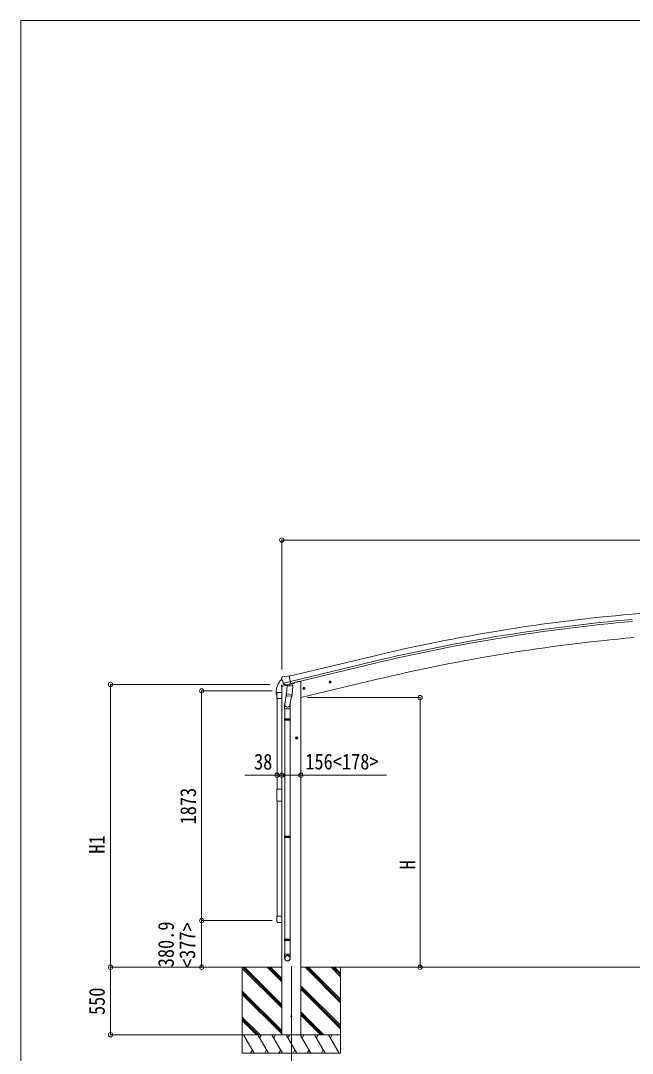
# Model space of a CAD drawing. Units: millimetres at full size. Extents: x -9783 to 9892, y -6828 to 6752.
# Drawn here: x -9783 to -4799, y -1671 to 6752 of the extents above; entities that cross this region are included whole.
import ezdxf
from ezdxf.enums import TextEntityAlignment as Align

# ---------------------------------------------------------------- set-up
doc = ezdxf.new("R2010")
doc.units = ezdxf.units.MM
doc.header["$LTSCALE"] = 35
doc.header["$PDMODE"] = 32
doc.header["$PDSIZE"] = 35
for name, color, linetype, lineweight in [('0-0_0', 7, 'Continuous', 9), ('0-1_本体', 4, 'Continuous', 9), ('0-2_部品', 7, 'Continuous', 9), ('0-8_PARTS2', 2, 'Continuous', 9), ('0-A_寸法', 6, 'Continuous', 9), ('1-0_FRAME', 7, 'Continuous', 9), ('1-1_GLASS', 4, 'Continuous', 9), ('1-2_GLASS_SEAL', 7, 'Continuous', 9), ('1-A', 6, 'Continuous', 9), ('F-0_240', 7, 'Continuous', 9)]:
    doc.layers.add(name, color=color, linetype=linetype, lineweight=lineweight)
doc.styles.add('ＭＳ ゴシック', font='')
doc.styles.get('ＭＳ ゴシック').set_extended_font_data('MS Gothic')

msp = doc.modelspace()

# ---------------------------------------------------------------- linework, layer by layer
at = {"layer": '0-0_0'}
for p, q in [((-7655.23, -968.88), (-8053.9, -968.88)), ((-7976.98, -968.88), (-7976.98, -1668.88)), ((-7654.73, -1300.64), (-7976.98, -978.39)), ((-7654.73, -1286.5), (-7972.34, -968.89)), ((-7654.73, -1272.36), (-7958.2, -968.89)), ((-7654.73, -1088.51), (-7774.36, -968.88)), ((-7654.73, -1074.37), (-7760.22, -968.88)), ((-7654.73, -1060.23), (-7746.08, -968.88)), ((-7499.23, -968.88), (-630.26, -968.88)), ((-7176.98, -1257.89), (-7465.99, -968.88)), ((-7176.98, -1243.75), (-7451.85, -968.88)), ((-7176.98, -1229.61), (-7437.71, -968.88)), ((-7176.98, -1045.76), (-7253.86, -968.88)), ((-7176.98, -1031.62), (-7239.72, -968.88)), ((-7225.57, -968.89), (-7225.58, -968.88)), ((-7176.98, -1017.47), (-7225.56, -968.89)), ((-7176.98, -968.88), (-7176.98, -1668.88)), ((-7654.73, -1484.49), (-7976.98, -1162.24)), ((-7654.73, -1498.63), (-7976.98, -1176.38)), ((-7176.98, -1441.74), (-7499.23, -1119.49)), ((-7176.98, -1455.88), (-7499.23, -1133.63)), ((-7176.98, -1470.02), (-7499.23, -1147.77)), ((-7654.73, -1512.77), (-7976.98, -1190.52)), ((-7311.97, -1518.88), (-7499.23, -1331.62)), ((-7326.11, -1518.88), (-7499.23, -1345.76)), ((-7832.47, -1518.88), (-7976.98, -1374.37)), ((-7846.61, -1518.88), (-7976.98, -1388.51)), ((-7860.76, -1518.88), (-7976.98, -1402.65)), ((-7340.26, -1518.88), (-7499.23, -1359.9)), ((-7976.98, -1518.88), (-7176.98, -1518.88)), ((-7880.09, -1668.88), (-7966.69, -1518.88)), ((-7764.62, -1668.88), (-7851.22, -1518.88)), ((-7821.22, -1518.88), (-7836.22, -1544.86)), ((-7649.15, -1668.88), (-7735.75, -1518.88)), ((-7720.75, -1544.86), (-7705.75, -1518.88)), ((-7533.68, -1668.88), (-7620.28, -1518.88)), ((-7605.28, -1544.86), (-7590.28, -1518.88)), ((-7418.21, -1668.88), (-7504.81, -1518.88)), ((-7489.81, -1544.86), (-7474.81, -1518.88)), ((-7302.74, -1668.88), (-7389.34, -1518.88)), ((-7374.34, -1544.86), (-7359.34, -1518.88)), ((-7187.27, -1668.88), (-7273.87, -1518.88)), ((-7258.87, -1544.86), (-7243.87, -1518.88)), ((-7176.98, -1668.88), (-7976.98, -1668.88)), ((-7895.09, -1642.9), (-7910.09, -1668.88)), ((-7779.62, -1642.9), (-7794.62, -1668.88)), ((-7664.15, -1642.9), (-7679.15, -1668.88)), ((-7548.68, -1642.9), (-7563.68, -1668.88)), ((-7433.21, -1642.9), (-7448.21, -1668.88)), ((-7317.74, -1642.9), (-7332.74, -1668.88))]:
    msp.add_line(p, q, dxfattribs=at)
at = {"layer": '0-1_本体'}
for p, q in [((-4111.2, 1971.5), (-4802.61, 1911.27)), ((-7595.21, 1405.35), (-6919.53, 1567.3)), ((-7585.13, 1363.37), (-6909.46, 1525.32)), ((-7581.21, 1347.01), (-6905.54, 1508.96)), ((-7499.73, 1231.12), (-6888.92, 1377.76)), ((-7499.4, 1361.12), (-7499.4, -1518.88)), ((-7655.4, 1322.15), (-7655.4, -1518.88))]:
    msp.add_line(p, q, dxfattribs=at)
msp.add_lwpolyline([(-7499.4, 1361.12), (-7519.4, 1361.12), (-7553.24, 1353)], dxfattribs=at)
for centre, radius, start, end in [((-3546.77, -12503.95), 14469.82, 94.97901, 103.47901), ((-3546.77, -12503.95), 14426.65, 94.97901, 103.47901), ((-3546.77, -12503.95), 14409.82, 94.97901, 103.47901), ((-3529.35, -12617.05), 14392.42, 95.00113, 103.49889)]:
    msp.add_arc(centre, radius, start, end, dxfattribs=at)
at = {"layer": '0-2_部品'}
for p, q in [((-7656.67, 1389.75), (-7656.39, 1388.6)), ((-7656.67, 1389.75), (-7656.39, 1388.6)), ((-7652.45, 1398.33), (-7656.3, 1392.03)), ((-7652.45, 1398.33), (-7656.3, 1392.03)), ((-7649.35, 1400.58), (-7636.17, 1403.74)), ((-7649.35, 1400.58), (-7636.17, 1403.74)), ((-7642.61, 1349.44), (-7585.11, 1363.25)), ((-7642.61, 1349.44), (-7585.11, 1363.25)), ((-7625.76, 1334.53), (-7642.14, 1349.03)), ((-7625.76, 1334.53), (-7642.14, 1349.03)), ((-7621.61, 1401.06), (-7634.87, 1403.76)), ((-7621.61, 1401.06), (-7634.87, 1403.76)), ((-7621.61, 1401.06), (-7595.68, 1407.29)), ((-7621.61, 1401.06), (-7595.68, 1407.29)), ((-7553.24, 1353.78), (-7553.24, 1350.46)), ((-7553.24, 1353.78), (-7553.24, 1350.46)), ((-7270.93, 1355.06), (-7251.48, 1359.73)), ((-7270.93, 1355.06), (-7251.48, 1359.73)), ((-7266.37, 1362.84), (-7268.5, 1355.64)), ((-7266.37, 1362.84), (-7268.5, 1355.64)), ((-7259.07, 1364.59), (-7266.37, 1362.84)), ((-7259.07, 1364.59), (-7266.37, 1362.84)), ((-7258.87, 1347.67), (-7263.54, 1367.12)), ((-7258.87, 1347.67), (-7263.54, 1367.12)), ((-7253.91, 1359.15), (-7259.07, 1364.59)), ((-7253.91, 1359.15), (-7259.07, 1364.59)), ((-7256.04, 1351.95), (-7253.91, 1359.15)), ((-7256.04, 1351.95), (-7253.91, 1359.15)), ((-7657.79, 1321.42), (-7615.09, 1331.67)), ((-7657.79, 1321.42), (-7615.09, 1331.67)), ((-7657.79, 1328.31), (-7657.79, 1321.42)), ((-7657.79, 1328.31), (-7657.79, 1321.42)), ((-7629.29, 1337.52), (-7655.49, 1331.23)), ((-7629.29, 1337.52), (-7655.49, 1331.23)), ((-7615.56, 1265.13), (-7630.08, 1177.36)), ((-7615.56, 1265.13), (-7630.08, 1177.36)), ((-7623.05, 1333.97), (-7615.53, 1335.77)), ((-7623.05, 1333.97), (-7615.53, 1335.77)), ((-7622.21, 1334.07), (-7620.68, 1334.44)), ((-7622.21, 1334.07), (-7620.68, 1334.44)), ((-7620.68, 1334.44), (-7583.98, 1343.25)), ((-7620.68, 1334.44), (-7583.98, 1343.25)), ((-7618.85, 1334.21), (-7618.9, 1333.47)), ((-7618.85, 1334.21), (-7618.9, 1333.47)), ((-7618.14, 1332.43), (-7592.33, 1325.99)), ((-7618.14, 1332.43), (-7592.33, 1325.99)), ((-7611.23, 1327.08), (-7615.9, 1260.25)), ((-7611.23, 1327.08), (-7615.9, 1260.25)), ((-7565.54, 1323.89), (-7611.23, 1327.08)), ((-7565.54, 1323.89), (-7611.23, 1327.08)), ((-7609.45, 1330.26), (-7609.68, 1326.98)), ((-7609.45, 1330.26), (-7609.68, 1326.98)), ((-7589.93, 1341.43), (-7590.95, 1326.82)), ((-7589.93, 1341.43), (-7590.95, 1326.82)), ((-7583.98, 1343.25), (-7582.45, 1343.62)), ((-7583.98, 1343.25), (-7582.45, 1343.62)), ((-7580.9, 1345.72), (-7579.95, 1345.66)), ((-7580.9, 1345.72), (-7579.95, 1345.66)), ((-7579.95, 1345.66), (-7566.64, 1330.34)), ((-7579.95, 1345.66), (-7566.64, 1330.34)), ((-7575.96, 1341.06), (-7557.07, 1345.6)), ((-7575.96, 1341.06), (-7557.07, 1345.6)), ((-7570.21, 1257.05), (-7565.54, 1323.89)), ((-7570.21, 1257.05), (-7565.54, 1323.89)), ((-7566.64, 1330.34), (-7567.08, 1324)), ((-7566.64, 1330.34), (-7567.08, 1324)), ((-7484.76, 1303.31), (-7465.31, 1307.98)), ((-7484.76, 1303.31), (-7465.31, 1307.98)), ((-7480.2, 1311.09), (-7482.33, 1303.89)), ((-7480.2, 1311.09), (-7482.33, 1303.89)), ((-7472.9, 1312.84), (-7480.2, 1311.09)), ((-7472.9, 1312.84), (-7480.2, 1311.09)), ((-7472.7, 1295.92), (-7477.37, 1315.37)), ((-7472.7, 1295.92), (-7477.37, 1315.37)), ((-7467.73, 1307.4), (-7472.9, 1312.84)), ((-7467.73, 1307.4), (-7472.9, 1312.84)), ((-7469.87, 1300.2), (-7467.73, 1307.4)), ((-7469.87, 1300.2), (-7467.73, 1307.4)), ((-7616.76, 1247.78), (-7615.89, 1260.25)), ((-7616.76, 1247.78), (-7615.89, 1260.25)), ((-7616.36, 1246.42), (-7616.36, 1246.42)), ((-7616.36, 1246.42), (-7616.36, 1246.42)), ((-7570.21, 1257.05), (-7615.9, 1260.25)), ((-7570.21, 1257.05), (-7615.9, 1260.25)), ((-7614.92, 1245.64), (-7573.22, 1242.73)), ((-7614.92, 1245.64), (-7573.22, 1242.73)), ((-7576.73, 1242.97), (-7589.38, 1168.04)), ((-7576.73, 1242.97), (-7589.38, 1168.04)), ((-7570.22, 1257.05), (-7571.11, 1244.36)), ((-7570.22, 1257.05), (-7571.11, 1244.36)), ((-7632.23, 1140.2), (-7632.23, 1174.55)), ((-7632.23, 1140.2), (-7632.23, 1174.55)), ((-7586.23, 1140.2), (-7632.23, 1140.2)), ((-7586.23, 1140.2), (-7632.23, 1140.2)), ((-7630.23, 1140.2), (-7630.23, 1057.68)), ((-7630.23, 1140.2), (-7630.23, 1057.68)), ((-7588.23, 1140.2), (-7588.23, 1057.68)), ((-7588.23, 1140.2), (-7588.23, 1057.68)), ((-7586.23, 1174.86), (-7586.23, 1140.2)), ((-7586.23, 1174.86), (-7586.23, 1140.2)), ((-7632.23, 1055.68), (-7631.23, 1057.68)), ((-7632.23, 1055.68), (-7631.23, 1057.68)), ((-7586.23, 1055.68), (-7632.23, 1055.68)), ((-7586.23, 1055.68), (-7632.23, 1055.68)), ((-7586.23, 1047.68), (-7632.23, 1047.68)), ((-7586.23, 1047.68), (-7632.23, 1047.68)), ((-7587.23, 1057.68), (-7631.23, 1057.68)), ((-7587.23, 1057.68), (-7631.23, 1057.68)), ((-7587.23, 1045.68), (-7631.23, 1045.68)), ((-7587.23, 1045.68), (-7631.23, 1045.68)), ((-7630.23, 1045.68), (-7630.23, 101.49)), ((-7630.23, 1045.68), (-7630.23, 101.49)), ((-7588.23, 1045.68), (-7588.23, 101.49)), ((-7588.23, 1045.68), (-7588.23, 101.49)), ((-7586.23, 1055.68), (-7587.23, 1057.68)), ((-7586.23, 1055.68), (-7587.23, 1057.68)), ((-7586.23, 1047.68), (-7587.23, 1045.68)), ((-7586.23, 1047.68), (-7587.23, 1045.68)), ((-7586.23, 1055.68), (-7586.23, 1047.68)), ((-7586.23, 1055.68), (-7586.23, 1047.68)), ((-7523.73, 901.62), (-7543.73, 901.62)), ((-7523.73, 901.62), (-7543.73, 901.62)), ((-7533.73, 909.13), (-7540.23, 905.37)), ((-7533.73, 909.13), (-7540.23, 905.37)), ((-7540.23, 905.37), (-7540.23, 897.87)), ((-7540.23, 905.37), (-7540.23, 897.87)), ((-7540.23, 897.87), (-7533.73, 894.11)), ((-7540.23, 897.87), (-7533.73, 894.11)), ((-7533.73, 891.62), (-7533.73, 911.62)), ((-7533.73, 891.62), (-7533.73, 911.62)), ((-7527.23, 905.37), (-7533.73, 909.13)), ((-7527.23, 905.37), (-7533.73, 909.13)), ((-7632.23, 99.49), (-7631.23, 101.49)), ((-7632.23, 99.49), (-7631.23, 101.49)), ((-7586.23, 99.49), (-7632.23, 99.49)), ((-7586.23, 99.49), (-7632.23, 99.49)), ((-7586.23, 91.49), (-7632.23, 91.49)), ((-7586.23, 91.49), (-7632.23, 91.49)), ((-7587.23, 101.49), (-7631.23, 101.49)), ((-7587.23, 101.49), (-7631.23, 101.49)), ((-7587.23, 89.49), (-7631.23, 89.49)), ((-7587.23, 89.49), (-7631.23, 89.49)), ((-7630.23, 89.49), (-7630.23, -738.43)), ((-7630.23, 89.49), (-7630.23, -738.43)), ((-7588.23, 89.49), (-7588.23, -738.43)), ((-7588.23, 89.49), (-7588.23, -738.43)), ((-7586.23, 99.49), (-7587.23, 101.49)), ((-7586.23, 99.49), (-7587.23, 101.49)), ((-7586.23, 91.49), (-7587.23, 89.49)), ((-7586.23, 91.49), (-7587.23, 89.49)), ((-7586.23, 99.49), (-7586.23, 91.49)), ((-7586.23, 99.49), (-7586.23, 91.49)), ((-7632.23, -740.43), (-7631.23, -738.43)), ((-7632.23, -740.43), (-7631.23, -738.43)), ((-7586.23, -740.43), (-7632.23, -740.43)), ((-7586.23, -740.43), (-7632.23, -740.43)), ((-7586.23, -748.43), (-7632.23, -748.43)), ((-7586.23, -748.43), (-7632.23, -748.43)), ((-7587.23, -738.43), (-7631.23, -738.43)), ((-7587.23, -738.43), (-7631.23, -738.43)), ((-7587.23, -750.43), (-7631.23, -750.43)), ((-7587.23, -750.43), (-7631.23, -750.43)), ((-7630.23, -750.43), (-7630.23, -860.43)), ((-7630.23, -750.43), (-7630.23, -860.43)), ((-7588.23, -750.43), (-7588.23, -860.43)), ((-7588.23, -750.43), (-7588.23, -860.43)), ((-7586.23, -740.43), (-7587.23, -738.43)), ((-7586.23, -740.43), (-7587.23, -738.43)), ((-7586.23, -748.43), (-7587.23, -750.43)), ((-7586.23, -748.43), (-7587.23, -750.43)), ((-7586.23, -740.43), (-7586.23, -748.43)), ((-7586.23, -740.43), (-7586.23, -748.43)), ((-7632.23, -894.58), (-7632.23, -860.43)), ((-7586.23, -860.43), (-7632.23, -860.43)), ((-7632.23, -894.58), (-7632.23, -860.43)), ((-7586.23, -860.43), (-7632.23, -860.43)), ((-7586.23, -894.58), (-7586.23, -860.43)), ((-7586.23, -894.58), (-7586.23, -860.43))]:
    msp.add_line(p, q, dxfattribs=at)
for points in [[(-7642.88, 1350.02), (-7642.3, 1349.18), (-7642.14, 1349.03)], [(-7642.88, 1350.02), (-7642.3, 1349.18), (-7642.14, 1349.03)], [(-7590.25, 1341.84), (-7580.53, 1344.18), (-7595.68, 1407.29)], [(-7590.25, 1341.84), (-7580.53, 1344.18), (-7595.68, 1407.29)], [(-7268.5, 1355.64), (-7263.34, 1350.2), (-7256.04, 1351.95)], [(-7268.5, 1355.64), (-7263.34, 1350.2), (-7256.04, 1351.95)], [(-7590.25, 1341.84), (-7590.49, 1341.69), (-7615.25, 1335.74), (-7615.53, 1335.77)], [(-7590.25, 1341.84), (-7590.49, 1341.69), (-7615.25, 1335.74), (-7615.53, 1335.77)], [(-7482.33, 1303.89), (-7477.16, 1298.45), (-7469.87, 1300.2)], [(-7482.33, 1303.89), (-7477.16, 1298.45), (-7469.87, 1300.2)], [(-7632.23, 1055.68), (-7632.23, 1047.68), (-7631.23, 1045.68)], [(-7632.23, 1055.68), (-7632.23, 1047.68), (-7631.23, 1045.68)], [(-7533.73, 894.11), (-7527.23, 897.87), (-7527.23, 905.37)], [(-7533.73, 894.11), (-7527.23, 897.87), (-7527.23, 905.37)], [(-7632.23, 99.49), (-7632.23, 91.49), (-7631.23, 89.49)], [(-7632.23, 99.49), (-7632.23, 91.49), (-7631.23, 89.49)], [(-7632.23, -740.43), (-7632.23, -748.43), (-7631.23, -750.43)], [(-7632.23, -740.43), (-7632.23, -748.43), (-7631.23, -750.43)]]:
    msp.add_lwpolyline(points, dxfattribs=at)
for centre, radius in [((-7261.2, 1357.39), 8.5), ((-7261.2, 1357.39), 8.5), ((-7261.2, 1357.39), 7.7), ((-7261.2, 1357.39), 7.7), ((-7261.2, 1357.39), 6.5), ((-7261.2, 1357.39), 6.5), ((-7475.03, 1305.64), 8.5), ((-7475.03, 1305.64), 8.5), ((-7475.03, 1305.64), 7.7), ((-7475.03, 1305.64), 7.7), ((-7475.03, 1305.64), 6.5), ((-7475.03, 1305.64), 6.5), ((-7533.73, 901.62), 8.5), ((-7533.73, 901.62), 8.5), ((-7533.73, 901.62), 7.7), ((-7533.73, 901.62), 7.7), ((-7533.73, 901.62), 6.5), ((-7533.73, 901.62), 6.5)]:
    msp.add_circle(centre, radius, dxfattribs=at)
at = {"layer": '0-2_部品', "color": 4}
msp.add_circle((-7577.48, -1368.88), 4.5, dxfattribs=at)
msp.add_circle((-7577.48, -1368.88), 4.5, dxfattribs=at)
at = {"layer": '0-2_部品'}
for centre, radius, start, end in [((-7459.58, 1435.85), 202.4, 193.5, 205.09125), ((-7459.58, 1435.85), 202.4, 193.5, 205.09125), ((-7648.18, 1395.71), 5, 103.5, 148.5), ((-7648.18, 1395.71), 5, 103.5, 148.5), ((-7635.47, 1400.82), 3, 78.5, 103.5), ((-7635.47, 1400.82), 3, 78.5, 103.5), ((-7558.24, 1350.46), 5, 283.5, 0), ((-7558.24, 1350.46), 5, 283.5, 0), ((-7654.79, 1328.31), 3, 103.5, 180), ((-7654.79, 1328.31), 3, 103.5, 180), ((-7622.33, 1334.56), 0.5, 248.23754, 283.5), ((-7622.33, 1334.56), 0.5, 248.23754, 283.5), ((-7619.35, 1334.25), 0.5, 356, 103.5), ((-7619.35, 1334.25), 0.5, 356, 103.5), ((-7617.9, 1333.4), 1, 176, 256), ((-7617.9, 1333.4), 1, 176, 256), ((-7591.98, 1326.97), 1.03, 250.03897, 351.96569), ((-7591.98, 1326.97), 1.03, 250.03897, 351.96569), ((-7589.33, 1341.35), 0.604, 100.59842, 172.20595), ((-7589.33, 1341.35), 0.604, 100.59842, 172.20595), ((-7582.57, 1344.11), 0.5, 283.5, 318.76246), ((-7582.57, 1344.11), 0.5, 283.5, 318.76246), ((-7614.82, 1247.61), 1.95, 175.04017, 217.47766), ((-7614.82, 1247.61), 1.95, 175.04017, 217.47766), ((-7614.78, 1247.64), 2, 217.40962, 266), ((-7614.78, 1247.64), 2, 217.40962, 266), ((-7573.08, 1244.72), 2, 266, 349.46843), ((-7573.08, 1244.72), 2, 266, 349.46843)]:
    msp.add_arc(centre, radius, start, end, dxfattribs=at)
for centre, major_axis, ratio, start_param, end_param in [((-7653.75, 1390.46), (-1.57, -2.57), 0.99628, 4.712389, 5.4996506), ((-7653.75, 1390.46), (-1.57, -2.57), 0.99628, 4.712389, 5.4996506), ((-7623.77, 1336.79), (-0.73, -2.92), 0.997631, 5.8041905, 6.6006116), ((-7623.77, 1336.79), (-0.73, -2.92), 0.997631, 5.8041905, 6.6006116), ((-7623.72, 1337.02), (2.63, 3.16), 0.650902, 4.0958226, 4.1686332), ((-7623.72, 1337.02), (2.63, 3.16), 0.650902, 4.0958226, 4.1686332), ((-7623.75, 1336.89), (-0.73, -2.92), 0.997631, 0.3902369, 0.4789948), ((-7623.75, 1336.89), (-0.73, -2.92), 0.997631, 0.3902369, 0.4789948), ((-7609.23, 1174.86), (23, 0), 0.996195, 2.5560258, 6.5663028), ((-7609.23, 1174.86), (23, 0), 0.996195, 2.5560258, 6.5663028), ((-7609.23, 1174.86), (21, 0), 0.996195, 2.9349147, 5.9512394), ((-7609.23, 1174.86), (21, 0), 0.996195, 2.9349147, 5.9512394), ((-7609.23, -892.83), (-23, 0), 0.996195, 3.1415927, 6.2831853), ((-7609.23, -892.83), (-23, 0), 0.996195, 3.1415927, 6.2831853), ((-7609.23, -894.58), (-23, 0), 0.996195, 3.1415927, 6.2831853), ((-7609.23, -894.58), (-23, 0), 0.996195, 3.1415927, 6.2831853), ((-7609.23, -894.58), (0, -23.43), 0.981806, 4.712389, 7.8539816), ((-7609.23, -894.58), (0, -23.43), 0.981806, 4.712389, 7.8539816)]:
    msp.add_ellipse(centre, major_axis=major_axis, ratio=ratio, start_param=start_param, end_param=end_param, dxfattribs=at)
msp.add_ellipse((-7609.23, -894.58), major_axis=(21, 0), ratio=0.996195, dxfattribs=at)
msp.add_ellipse((-7609.23, -894.58), major_axis=(21, 0), ratio=0.996195, dxfattribs=at)
at = {"layer": '0-8_PARTS2'}
msp.add_line((-7577.48, -959.67), (-7577.48, -1809.91), dxfattribs=at)
at = {"layer": '0-A_寸法'}
for p, q in [((-7655.4, 2515.02), (-7655.4, 1460.2)), ((-473.4, 2515.02), (-7655.4, 2515.02)), ((-9051.06, 1337.87), (-7752.81, 1337.87)), ((-9051.06, -968.88), (-9051.06, 1337.87)), ((-8308.26, 1284.98), (-8308.26, -588.02)), ((-6527.91, 1231.12), (-7444.75, 1231.12)), ((-6527.91, -968.88), (-6527.91, 1231.12)), ((-7655.4, 597.89), (-7499.4, 597.89)), ((-7499.4, 597.89), (-6803.24, 597.89)), ((-9051.06, -968.88), (-8195.67, -968.88)), ((-9051.06, -1518.88), (-9051.06, -968.88)), ((-6527.91, -968.88), (-6970.77, -968.88)), ((-9051.06, -1518.88), (-7976.98, -1518.88))]:
    msp.add_line(p, q, dxfattribs=at)
for p in [(-7655.4, 2515.02), (-9051.06, 1337.87), (-6527.91, 1231.12), (-7655.4, 597.89), (-7499.4, 597.89), (-9051.06, -968.88), (-6527.91, -968.88), (-9051.06, -1518.88)]:
    msp.add_point(p, dxfattribs=at)
at = {"layer": '1-0_FRAME', "color": 6}
for p, q in [((-8308.26, 1284.98), (-7734.72, 1284.98)), ((-7655.4, 597.89), (-7955.4, 597.89)), ((-8308.26, -588.02), (-7734.72, -588.02)), ((-8308.26, -968.88), (-7734.72, -968.88))]:
    msp.add_line(p, q, dxfattribs=at)
for p in [(-8308.26, 1284.98), (-7693.42, 597.89), (-7655.4, 597.89), (-8308.26, -588.02), (-8308.26, -968.88)]:
    msp.add_point(p, dxfattribs=at)
at = {"layer": '1-1_GLASS'}
for p, q in [((-7693.4, 1223.08), (-7693.4, 484.08)), ((-7655.4, 1223.08), (-7655.4, 484.08)), ((-7693.4, 386.08), (-7693.4, -552.92)), ((-7655.4, -552.92), (-7655.4, 386.08))]:
    msp.add_line(p, q, dxfattribs=at)
at = {"layer": '1-2_GLASS_SEAL'}
for p, q in [((-7701.9, 1271.57), (-7701.9, 1259.82)), ((-7694.64, 1266.58), (-7694.64, 1259.82)), ((-7694.4, 1223.08), (-7694.4, 1266.78)), ((-7688.9, 1272.28), (-7659.9, 1272.28)), ((-7688.64, 1272.58), (-7655.4, 1272.58)), ((-7654.4, 1266.78), (-7654.4, 1223.08)), ((-7701.4, 1259.32), (-7695.14, 1259.32)), ((-7654.4, 1223.08), (-7694.4, 1223.08)), ((-7694.4, -552.92), (-7694.4, -596.62)), ((-7654.4, -552.92), (-7694.4, -552.92)), ((-7654.4, -596.62), (-7654.4, -552.92)), ((-7688.9, -602.12), (-7659.9, -602.12))]:
    msp.add_line(p, q, dxfattribs=at)
msp.add_lwpolyline([(-7694.4, 484.08), (-7654.4, 484.08), (-7654.4, 386.08), (-7694.4, 386.08)], close=True, dxfattribs=at)
for centre, radius, start, end in [((-7549.64, 1271.57), 152.26, 135.14293, 180), ((-7653.15, 1373.6), 6.95, 95.39711, 129.45641), ((-7688.64, 1266.58), 6, 90, 180), ((-7688.9, 1266.78), 5.5, 90, 180), ((-7659.9, 1266.78), 5.5, 0, 90), ((-7701.4, 1259.82), 0.5, 180, 270), ((-7695.14, 1259.82), 0.5, 270, 0), ((-7688.9, -596.62), 5.5, 180, 270), ((-7659.9, -596.62), 5.5, 270, 0)]:
    msp.add_arc(centre, radius, start, end, dxfattribs=at)
at = {"layer": '1-A'}
for p, q in [((-7655.4, 597.89), (-7693.42, 597.89)), ((-8308.26, -968.88), (-8308.26, -588.02))]:
    msp.add_line(p, q, dxfattribs=at)
at = {"layer": 'F-0_240', "color": 5}
for q in [(-9783.03, -6828.1), (9396.97, 6751.9)]:
    msp.add_line((-9783.03, 6751.9), q, dxfattribs=at)

# ---------------------------------------------------------------- texts
at = {"layer": '0-A_寸法', "color": 7, "style": 'ＭＳ ゴシック', "width": 0.85}
msp.add_text('156<178>', height=129, dxfattribs=at).set_placement((-7463.4, 605.89), align=Align.BOTTOM_LEFT)
for s, p in [('H1', (-9059.06, -41.5)), ('H', (-6527.91, -170.88)), ('550', (-9059.06, -1357.88))]:
    msp.add_text(s, height=129, rotation=90, dxfattribs=at).set_placement(p, align=Align.BOTTOM_LEFT)
at = {"layer": '1-0_FRAME', "style": 'ＭＳ ゴシック', "width": 0.85}
msp.add_text('38', height=129, dxfattribs=at).set_placement((-7881.4, 604.89), align=Align.BOTTOM_LEFT)
for s, p in [('1873', (-8315.26, 196.48)), ('380.9', (-8496.62, -968.45)), ('<377>', (-8322.13, -975.2))]:
    msp.add_text(s, height=129, rotation=90, dxfattribs=at).set_placement(p, align=Align.BOTTOM_LEFT)

doc.saveas('drawing.dxf')
